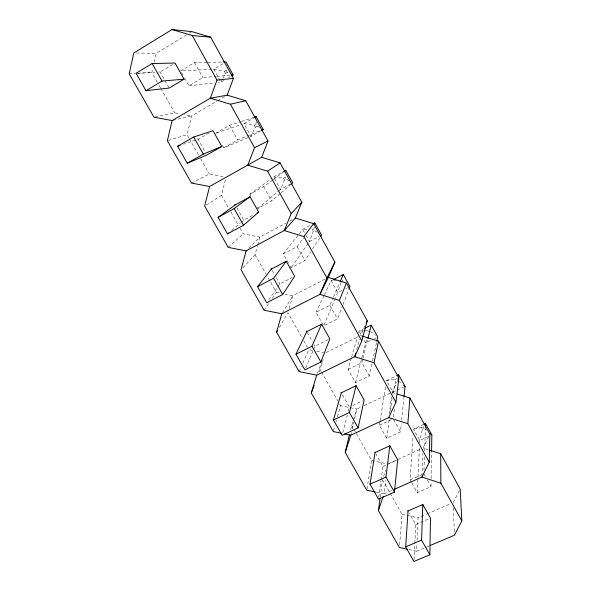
<?xml version="1.0" encoding="UTF-8"?>
<svg xmlns="http://www.w3.org/2000/svg" width="591" height="591" viewBox="0 0 591 591"><rect width="100%" height="100%" fill="white"/><g stroke="black" fill="none" stroke-linecap="round" stroke-linejoin="round"><path stroke-width="0.44" stroke-dasharray="2.96 2.22" d="M259.405 127.397L257.115 126.186L256.043 124.258L256.088 121.724M411.89 483.113L417.261 492.68L430.994 486.637L431.068 482.101M431.127 478.474L431.563 452.167M423.969 470.163L424.441 456.451M424.626 450.97L425.409 428.113M421.981 476.183L422.853 453.511M408.883 549.527L416.618 551.233L416.936 544.001M417.091 540.381L418.073 517.775L426.458 514.148M414.055 559.647L414.786 544.348M414.83 543.447L415.732 524.542L409.408 513.343M417.261 492.68L419.455 446.833M419.625 443.169L419.758 440.413L422.38 429.332L421.42 427.611L413.471 429.081L413.353 430.898M411.447 482.315L410.102 479.922L412.991 436.343M399.649 544.754L402.05 514.296L382.473 479.737M379.998 421.575L379.415 425.225L386.721 438.249L400.484 431.94L401.311 423.74M401.673 420.098L403.963 397.322M393.407 417.047L394.411 408.957M376.268 492.2L384.061 493.877L385.746 480.298M380.205 496.979L382.355 480.638M378.75 497.349L380.959 480.993M381.084 480.084L382.924 466.454L375.935 454.08M386.721 438.249L389.284 419.248M390.385 411.1L392.092 398.43M392.705 393.909L395.815 381.313L394.84 379.555L386.544 380.552L392.949 392.099L396.177 390.577M389.21 413.995L391.552 396.908M317.153 232.256L314.929 230.793L313.902 228.931L314.168 227.21M380.146 420.666L385.672 386.019M366.893 489.252L371.621 460.566L353.898 429.28M351.327 358.05L348.069 369.353L355.538 382.658L369.323 376.053L372.389 361.832M372.581 360.938L376.615 342.27M157.258 82.09L151.894 72.619L152.892 68.231M154.288 62.085L156.283 53.301L186.49 34.928M350.766 435.212L351.372 432.605M352.177 429.118L353.787 422.144M354.593 418.657L356.809 409.075L360.916 407.14M350.596 429.657L352.99 421.006M188.861 137.895L187.044 134.682L191.587 115.932L216.897 101.172M369.323 376.053L361.862 362.675L362.756 359.099M362.977 358.205L367.668 339.426M342.839 432.671L347.331 414.978M348.225 411.439L349.347 407.022L342.204 394.36M355.538 382.658L361.596 358.781M361.818 357.902L366.671 339.382M206.17 205.084L221.418 195.37L225.651 178.903M242.857 267.863L255.039 254.728L257.447 245.893M257.691 245.014L259.855 237.057L285.689 223.228M356.683 349.65L359.624 339.079M333.546 430.676L334.994 425.505M335.954 422.063L336.442 420.341M337.402 416.891L340.542 405.692L339.633 404.089M289.169 308.517L292.877 295.648L325.124 279.1M351.579 357.178L357.599 336.323M358.604 332.844L359.106 331.108L363.147 329.113M319.177 372.138L323.853 357.356M353.263 420.157L356.809 409.075L340.542 405.692M341.184 282.557L335.681 297.679M383.648 476.235L385.709 470.118M306.042 235.469L309.433 241.579L313.09 231.768L314.929 230.793M317.352 373.482L321.593 362.372M335.326 298.507L323.669 325.855L337.476 318.955L342.728 305.311M343.053 304.454L348.631 289.959M289.139 180.691L286.303 178.992L284.448 180.004L280.511 189.467L279.137 190.62M305.628 368.186L313.193 350.426M313.555 349.584L314.996 346.2L328.175 339.677M323.218 325.057L316.037 312.262L329.852 305.288L333.125 297.798M333.487 296.963L339.662 282.823M299.09 371.576L301.329 366.516M302.821 363.14L308.798 349.643L313.104 350.522M365.024 325.663L360.606 335.555L362.313 336.087M257.115 126.186L255.26 127.242L251.027 136.329L223.79 147.824L222.504 145.526M364.211 405.589L392.173 392.417L397.396 381.225M316.037 312.262L323.994 295.655M324.385 294.828L331.145 280.718L332.763 279.89M428.66 436.572L423.06 448.067L428.091 449.677M453.304 502.549L459.362 490.596M222.615 78.98L220.96 82.142L218.219 82.459M223.021 78.189L225.503 73.439L227.35 72.346L229.84 73.469M279.299 327.488L287.935 312.809L301.994 337.631M282.306 312.979L292.877 295.648L285.054 294.096M290.24 266.268L291.104 267.812L304.934 260.601L310.489 252.128M312.506 249.047L320.581 236.718M264.074 310.216L269.193 302.784M272.266 298.322L276.359 292.375L266.378 274.756M268.794 299.748L277.209 287.706M277.733 286.953L279.839 283.946L292.338 277.467M291.629 267.066L308.384 243.078M288.504 263.18L283.311 253.916L297.14 246.632L303.567 238.003M283.311 253.916L298.669 234.413M299.238 233.696L302.651 229.36L310.763 225.053M248.626 248.375L259.855 237.057L243.211 233.844L239.126 226.634M228.237 247.407L243.211 233.844M256.937 206.902L257.816 208.483L271.668 200.947L280.481 193.346M281.161 192.755L291.333 183.986M231.576 230.475L240.426 223.058M241.113 222.489L243.832 220.207L254.004 214.681M257.816 208.483L278.45 191.196M250.732 195.857L249.853 194.276L263.697 186.66L272.532 180.115M273.271 179.568L284.308 171.383M249.853 194.276L272.111 178.083M189.585 33.044L191.912 31.633M172.668 64.456L160.124 72.006L158.344 72.102M207.109 62.351L194.528 62.624L180.647 70.927L211.933 69.287M224.011 80.346L220.96 82.142L213.772 69.184L225.215 62.402M184.599 77.968L188.987 85.791L202.861 77.569L215.715 76.468M213.772 69.184L224.41 71.474L226.264 70.381L226.205 68.696M228.591 77.657L230.113 76.764M217.687 100.714L224.809 96.562M209.088 132.968L198.118 139.269L183.587 144.234M215.641 133.293L229.5 125.344L240.685 121.702M260.934 130.714L251.027 136.329L243.98 123.622L254.647 117.528M243.98 123.622L254.196 125.307L256.043 124.258M223.79 147.824L237.648 139.949L261.517 130.123M290.41 184.06L280.511 189.467L273.596 177.005L284.256 171.131M273.596 177.005L283.407 178.113L285.254 177.101L286.303 178.992M289.73 221.064L292.146 219.763M313.902 228.931L312.055 229.914L313.09 231.768M309.433 241.579L319.162 236.459M191.536 183.092L209.325 174.02L223.45 176.672M341.849 290.654L337.801 292.708L331.145 280.718L332.955 280.718M345.898 288.6L347.515 287.78M364.3 330.805L367.765 330.605L369.604 329.697M326.01 352.568L358.139 336.767M370.483 340.497L365.63 342.869L363.458 338.946M374.531 338.525L376.142 337.734M348.069 369.353L361.862 362.675M386.544 380.552L397.041 375.566M394.84 379.555L396.679 378.683M352.642 405.463L362.505 400.801M396.982 390.193L403.446 387.157M379.415 425.225L391.567 419.595M423.954 424.286L413.471 429.081L419.758 440.413L428.623 436.394M421.42 427.611L423.259 426.768L424.212 428.497L426.296 430.248M422.38 429.332L424.212 428.497M388.605 463.617L420.541 449.204M382.924 466.454L386.204 464.969M387.024 464.6L396.871 460.16M410.102 479.922L422.225 474.543M384.061 493.877L391.641 490.523M427.3 513.786L450.785 503.635M415.732 524.542L428.837 518.905M416.618 551.233L429.221 545.899M216.498 133.005L242.258 124.213M241.549 121.421L253.591 117.498M168.228 140.473L187.044 134.682M173.037 120.335L191.587 115.932L184.466 114.632M154.857 117.025L174.685 112.851L180.019 113.827M188.987 85.791L214.563 82.873M216.631 76.387L229.493 75.286M363.435 330.857L359.106 331.108L363.022 338.163M129.193 73.831L135.553 73.491M136.462 73.439L151.894 72.619M137.836 73.181L154.776 72.287M208.002 62.336L222.386 62.025M333.856 280.725L336.56 280.725M136.491 53.013L156.283 53.301M306.928 229.611L302.651 229.36L304.343 232.418M276.359 292.375L279.839 293.062M316.562 351.217L323.462 352.62M371.621 460.566L385.967 463.617M402.05 514.296L418.073 517.775M392.173 392.417L395.556 393.488M370.594 331.492L375.61 335.304M398.327 380.981L401.688 383.685M159.045 85.244L160.383 87.608M160.833 88.399L174.685 112.851M189.319 138.693L198.413 154.753M200.689 158.765L209.325 174.02M221.418 195.37L228.229 207.397M230.955 212.206L238.668 225.828M255.039 254.728L265.928 273.951M303.804 340.837L307.431 347.242M320.123 369.641L321.031 371.244M321.482 372.042L337.816 400.89M351.63 425.269L353.448 428.482M159.806 71.445L169.189 88.044M197.808 138.722L205.195 151.791M236.932 207.98L243.832 220.207M272.296 270.597L274.512 274.52M276.285 277.667L279.839 283.946M307.202 332.393L312.403 341.598M314.131 344.664L314.996 346.2M181.526 72.494L182.841 74.843M194.528 62.624L202.861 77.569M229.5 125.344L237.648 139.949M263.697 186.66L271.668 200.947M297.14 246.632L304.934 260.601M329.852 305.288L337.476 318.955M393.613 419.61L400.484 431.94M423.843 473.819L425.188 476.228M427.419 480.232L430.994 486.637M224.41 71.474L225.503 73.439M254.196 125.307L255.26 127.242M283.407 178.113L284.448 180.004M367.765 330.605L368.422 331.795M226.264 70.381L227.35 72.346M342.019 279.794L343.024 281.619M453.489 507.994L454.39 534.33"/><path stroke-width="0.89" d="M429.864 554.764L430.47 518.196L422.794 504.522L408.049 510.942L405.67 546.874L413.966 561.45L429.864 554.764L421.575 540.108L422.794 504.522M431.578 451.258L431.851 434.932L425.564 423.548L423.954 424.286M394.167 489.4L421.944 477.085L429.243 462.236L429.856 434.104L409.932 398.031L397.248 394.02M425.439 427.204L425.564 423.548M429.243 462.236L407.82 423.658L409.932 398.031M394.441 492.111L397.691 459.791L389.838 445.791L375.056 452.536L370.003 484.228L378.506 499.166L394.441 492.111L385.945 477.085L389.838 445.791M404.052 396.413L405.057 386.396L398.659 374.797L397.041 375.566M344.656 433.927L350.766 435.212L388.723 417.593L395.926 402.242L398.888 378.026L378.528 341.162L362.313 336.087M397.987 380.19L398.659 374.797M407.169 549.15L399.435 547.443L378.41 510.594L380.087 497.888M395.926 402.242L373.992 362.763L378.528 341.162M358.131 427.891L364.145 400.026L356.114 385.701L341.31 392.779L333.45 420.016L342.167 435.331L358.131 427.891L349.421 412.488L356.114 385.701M376.807 341.384L377.76 336.936L371.237 325.124L364.765 328.315M375.403 492.015L366.745 490.146L345.24 452.455L349.362 434.917M172.151 120.549L167.371 140.739L191.536 183.092L209.583 186.497L261.665 157.302L267.996 141.02L245.753 100.743L227.188 95.181L210.366 98.195L172.151 120.549L153.956 117.217L129.193 73.831L133.795 52.976L172.033 29.55L191.912 31.633L210.647 37.181L233.408 78.389L227.188 95.181M367.89 338.532L371.237 325.124M209.583 186.497L204.641 206.052L228.237 247.407L246.137 250.887L284.271 230.542L295.382 218.035L301.816 202.255L280.068 162.88L261.665 157.302M281.826 313.769L276.573 332.12L299.09 371.576L316.695 375.196L354.718 356.698L361.818 340.844L367.233 320.714L346.429 283.045L328.352 277.445L319.908 294.37L281.826 313.769L264.074 310.216L241.032 269.828L246.137 250.887M355.701 353.174L354.718 356.698L373.992 362.763M341.162 433.196L333.302 431.541L311.302 392.985L316.695 375.196M345.24 452.455L350.766 435.212M378.41 510.594L383.219 496.388M172.033 29.55L192.26 35.541L216.993 80.073L210.366 98.195L230.394 104.208L245.753 100.743M311.302 392.985L314.139 385.48M267.996 141.02L254.522 147.647L247.762 165.17L267.605 171.198L291.149 213.595L284.271 230.542L303.914 236.585L326.904 277.977L319.908 294.37L339.374 300.42L361.818 340.844M320.906 362.047L329.822 338.865L321.593 324.2L306.766 331.625L295.965 354.179L304.904 369.877L320.906 362.047L311.967 346.245L321.593 324.2M348.963 289.102L349.946 286.546L343.297 274.497L333.575 279.477M339.374 300.42L346.429 283.045M328.352 277.445L334.89 262.138L313.622 223.627L295.382 218.035M340.024 281.988L343.297 274.497M366.132 323.188L367.233 320.714M326.904 277.977L334.89 262.138M429.768 450.209L440.672 453.689L460.175 489.001L461.807 520.863L454.42 535.239L430.056 545.545M276.573 332.12L277.482 330.576M282.72 294.51L294.68 276.248L286.258 261.244L271.409 269.023L257.528 286.65L266.696 302.762L282.72 294.51L273.552 278.302L286.258 261.244M320.581 236.718L321.593 235.181L314.818 222.903L313.193 223.76M313.747 224.336L314.818 222.903M303.914 236.585L313.622 223.627M291.149 213.595L301.816 202.255M243.536 225.215L258.695 212.132L250.074 196.766L235.203 204.929L218.086 217.37L227.491 233.903L243.536 225.215L234.132 208.579L250.074 196.766M291.333 183.986L292.693 182.811L285.778 170.297L284.256 171.131M227.491 233.903L228.857 232.758M284.308 171.383L285.778 170.297M267.605 171.198L280.068 162.88M152.123 63.532L136.048 73.277L145.97 90.696L169.189 88.044L184.074 79.179L175.025 63.045L152.123 63.532L162.037 81.07L184.074 79.179M145.97 90.696L162.037 81.07M231.635 75.862L233.164 74.968L225.976 61.952L223.28 62.003M177.61 146.273L193.671 137.016L213.004 130.714L221.839 146.465L206.961 154.923L187.266 163.234L177.61 146.273L180.174 145.393M254.647 117.528L256.176 116.656L263.217 129.422L261.695 130.286M187.266 163.234L203.326 154.088L221.839 146.465M218.086 217.37L234.132 208.579M257.129 212.982L258.695 212.132M257.528 286.65L273.552 278.302M295.965 354.179L311.967 346.245M333.45 420.016L349.421 412.488M370.003 484.228L385.945 477.085M405.67 546.874L421.575 540.108M261.517 130.123L263.217 129.422M254.455 117.217L256.176 116.656M216.993 80.073L233.408 78.389M231.325 75.123L233.164 74.968M192.26 35.541L210.647 37.181M388.723 417.593L407.82 423.658M421.944 477.085L440.864 483.165L461.807 520.863M403.712 385.31L405.057 386.396M430.462 433.757L431.851 434.932M234.9 204.39L235.203 204.929M271.114 268.499L271.409 269.023M306.478 331.115L306.766 331.625M341.022 392.276L341.31 392.779M374.783 452.049L375.056 452.536M407.783 510.461L408.049 510.942M193.671 137.016L203.326 154.088M230.394 104.208L254.522 147.647M440.672 453.689L440.864 483.165"/></g></svg>
